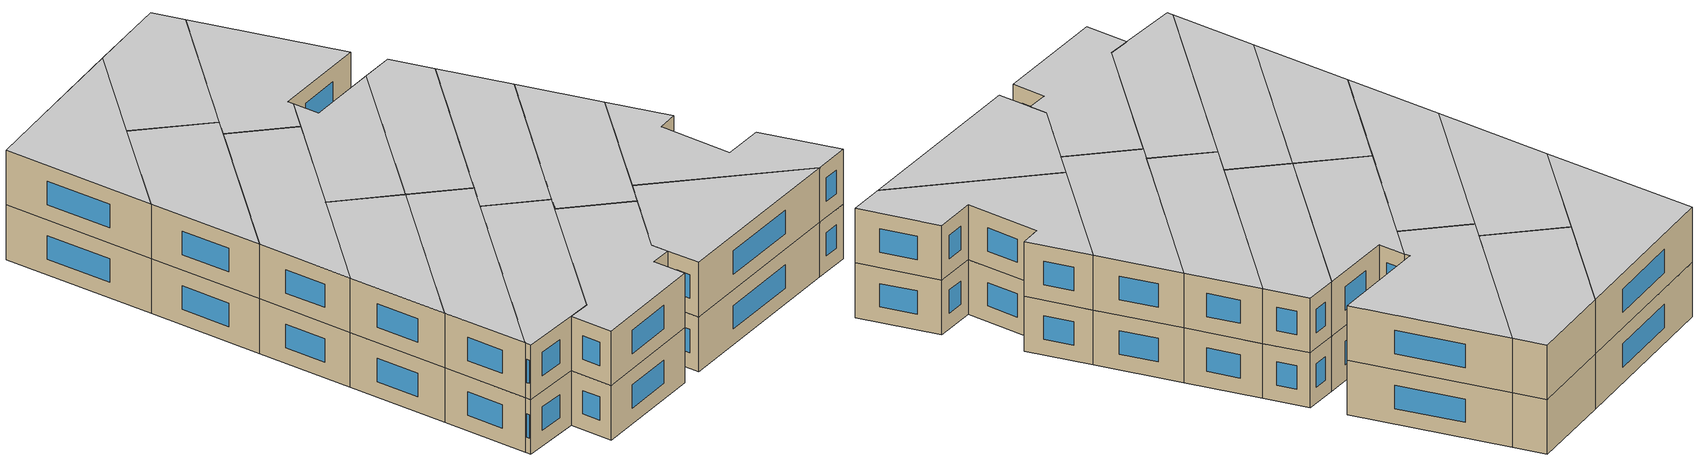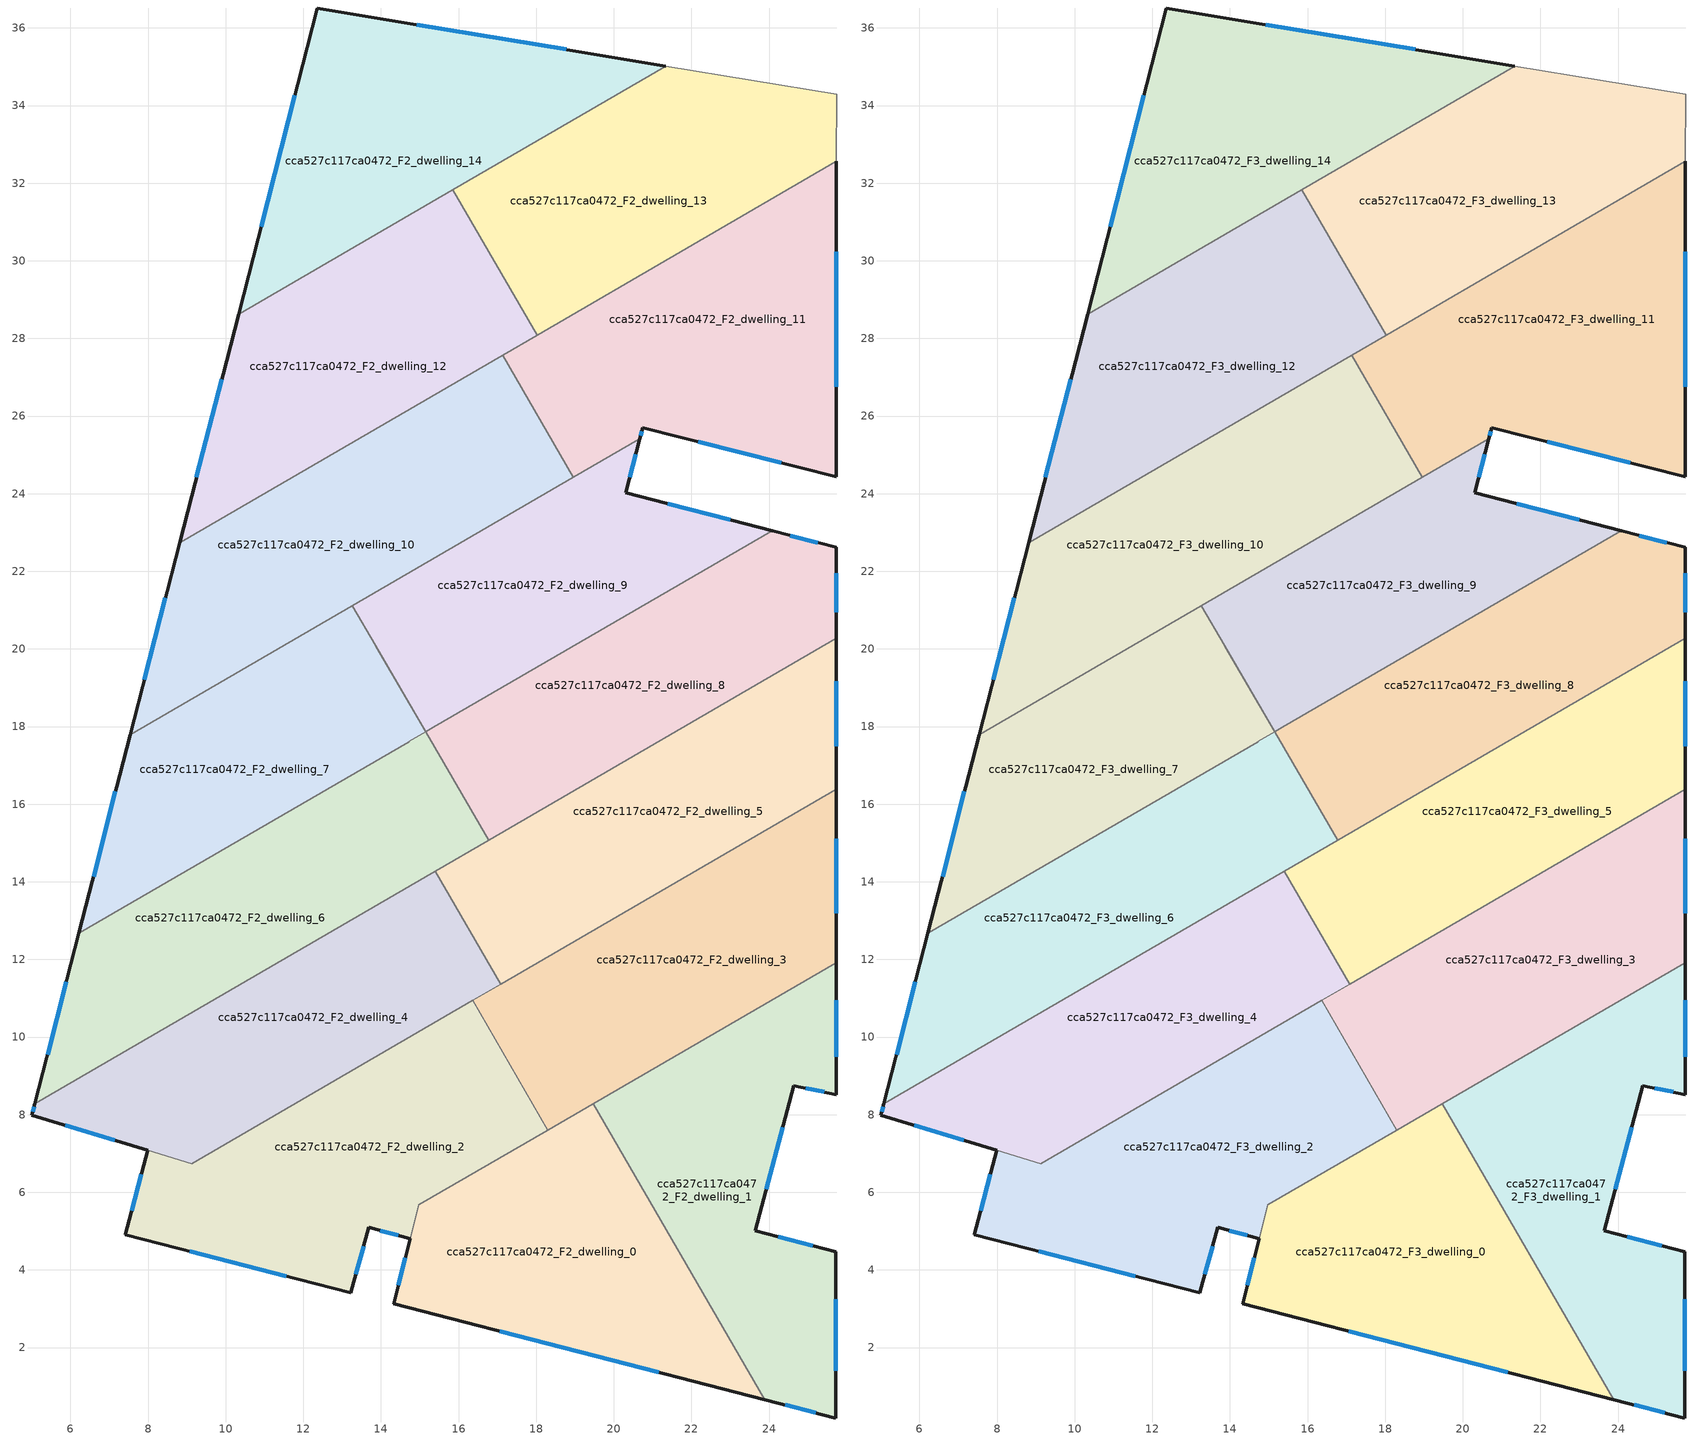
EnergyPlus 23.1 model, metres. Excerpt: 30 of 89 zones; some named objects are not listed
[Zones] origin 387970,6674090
cca527c117ca0472_F2_dwelling_0
 floor to cca527c117ca0472_F1_dwelling_0 (EU_floor_Construction): 19.47,8.28 23.89,0.66 14.33,3.12 14.98,5.68 z6
 wall outside (EU_wall_Construction): 14.75,4.8 14.33,3.12 23.89,0.66 z6:9
 wall to cca527c117ca0472_F2_dwelling_1 (EU_wall_Construction): 23.89,0.66 19.47,8.28 z6:9
 wall to cca527c117ca0472_F2_dwelling_2 (EU_wall_Construction): 18.3,7.61 14.98,5.68 14.76,4.8 z6:9
 wall to cca527c117ca0472_F2_dwelling_3 (EU_wall_Construction): 19.47,8.28 18.3,7.61 z6:9
 window (EU_Window_Construction): 17.06,2.42 21.16,1.36 / 14.63,4.32 14.45,3.6 z6.86:8.14
cca527c117ca0472_F2_dwelling_1
 floor to cca527c117ca0472_F1_dwelling_1 (EU_floor_Construction): 25.73,11.92 25.72,8.52 24.64,8.75 23.65,5 25.72,4.46 25.72,0.18 23.89,0.66 19.47,8.28 z6
 wall outside (EU_wall_Construction): 23.89,0.66 25.72,0.18 25.72,4.46 23.65,5 24.64,8.75 25.72,8.52 25.73,11.92 z6:9
 wall to cca527c117ca0472_F2_dwelling_3 (EU_wall_Construction): 25.73,11.92 19.47,8.28 z6:9
 window (EU_Window_Construction): 25.13,4.62 24.24,4.85 / 25.72,1.41 25.72,3.24 / 24.42,0.52 25.2,0.32 / 25.73,9.49 25.73,10.95 / 24.95,8.68 25.42,8.59 / 23.93,6.07 24.36,7.68 z6.86:8.14
cca527c117ca0472_F2_dwelling_10
 floor to cca527c117ca0472_F1_dwelling_10 (EU_floor_Construction): 17.13,27.57 18.96,24.42 7.54,17.79 8.81,22.73 z6
 wall outside (EU_wall_Construction): 8.81,22.73 7.54,17.79 z6:9
 wall to cca527c117ca0472_F2_dwelling_11 (EU_wall_Construction): 18.96,24.42 17.13,27.57 z6:9
 wall to cca527c117ca0472_F2_dwelling_7 (EU_wall_Construction): 7.54,17.79 13.26,21.11 z6:9
 wall to cca527c117ca0472_F2_dwelling_12 (EU_wall_Construction): 17.13,27.57 8.81,22.73 z6:9
 wall to cca527c117ca0472_F2_dwelling_9 (EU_wall_Construction): 13.26,21.11 18.96,24.42 z6:9
 window (EU_Window_Construction): 8.45,21.32 7.9,19.2 z6.86:8.14
cca527c117ca0472_F2_dwelling_11
 floor to cca527c117ca0472_F1_dwelling_11 (EU_floor_Construction): 25.74,32.56 25.73,24.43 20.74,25.7 20.67,25.42 18.96,24.42 17.13,27.57 z6
 wall outside (EU_wall_Construction): 20.67,25.42 20.74,25.7 25.73,24.43 25.74,32.56 z6:9
 wall to cca527c117ca0472_F2_dwelling_9 (EU_wall_Construction): 18.96,24.42 20.67,25.42 z6:9
 wall to cca527c117ca0472_F2_dwelling_13 (EU_wall_Construction): 25.74,32.56 18.02,28.08 z6:9
 wall to cca527c117ca0472_F2_dwelling_12 (EU_wall_Construction): 18.02,28.08 17.13,27.57 z6:9
 window (EU_Window_Construction): 22.17,25.33 24.31,24.79 / 20.69,25.5 20.72,25.62 / 25.73,26.76 25.74,30.24 z6.86:8.14
cca527c117ca0472_F2_dwelling_12
 floor to cca527c117ca0472_F1_dwelling_12 (EU_floor_Construction): 15.84,31.83 18.02,28.08 8.81,22.73 10.33,28.63 z6
 wall outside (EU_wall_Construction): 10.33,28.63 8.81,22.73 z6:9
 wall to cca527c117ca0472_F2_dwelling_13 (EU_wall_Construction): 18.02,28.08 15.84,31.83 z6:9
 wall to cca527c117ca0472_F2_dwelling_14 (EU_wall_Construction): 15.84,31.83 10.33,28.63 z6:9
 window (EU_Window_Construction): 9.9,26.94 9.25,24.42 z6.86:8.14
cca527c117ca0472_F2_dwelling_13
 floor to cca527c117ca0472_F1_dwelling_13 (EU_floor_Construction): 25.74,34.29 25.74,32.56 18.02,28.08 15.84,31.83 21.34,35.02 z6
 wall adiabatic (EU_wall_Construction): 25.74,32.56 25.74,34.29 21.34,35.02 z6:9
 wall to cca527c117ca0472_F2_dwelling_14 (EU_wall_Construction): 21.34,35.02 15.84,31.83 z6:9
cca527c117ca0472_F2_dwelling_14
 floor to cca527c117ca0472_F1_dwelling_14 (EU_floor_Construction): 21.34,35.02 10.33,28.63 12.36,36.51 z6
 wall outside (EU_wall_Construction): 21.34,35.02 12.36,36.51 10.33,28.63 z6:9
 window (EU_Window_Construction): 11.78,34.26 10.91,30.88 / 18.77,35.45 14.93,36.09 z6.86:8.14
cca527c117ca0472_F2_dwelling_2
 floor to cca527c117ca0472_F1_dwelling_2 (EU_floor_Construction): 16.36,10.94 18.3,7.61 14.98,5.68 14.76,4.8 13.68,5.1 13.23,3.41 7.42,4.91 7.99,7.08 9.12,6.74 z6
 wall outside (EU_wall_Construction): 7.99,7.08 7.42,4.91 13.23,3.41 13.68,5.1 14.76,4.8 z6:9
 wall to cca527c117ca0472_F2_dwelling_3 (EU_wall_Construction): 18.3,7.61 16.36,10.94 z6:9
 wall to cca527c117ca0472_F2_dwelling_4 (EU_wall_Construction): 16.36,10.94 9.12,6.74 7.99,7.08 z6:9
 window (EU_Window_Construction): 13.99,5.01 14.45,4.89 / 13.36,3.89 13.55,4.62 / 9.08,4.48 11.57,3.83 / 7.83,6.46 7.58,5.53 z6.86:8.14
cca527c117ca0472_F2_dwelling_3
 floor to cca527c117ca0472_F1_dwelling_3 (EU_floor_Construction): 25.73,16.38 25.73,11.92 18.3,7.61 16.36,10.94 z6
 wall outside (EU_wall_Construction): 25.73,11.92 25.73,16.38 z6:9
 wall to cca527c117ca0472_F2_dwelling_5 (EU_wall_Construction): 25.73,16.38 17.08,11.36 z6:9
 wall to cca527c117ca0472_F2_dwelling_4 (EU_wall_Construction): 17.08,11.36 16.36,10.94 z6:9
 window (EU_Window_Construction): 25.73,13.19 25.73,15.11 z6.86:8.14
cca527c117ca0472_F2_dwelling_4
 floor to cca527c117ca0472_F1_dwelling_4 (EU_floor_Construction): 15.39,14.27 17.08,11.36 9.12,6.74 5.01,7.98 5.09,8.29 z6
 wall outside (EU_wall_Construction): 5.09,8.29 5.01,7.98 7.99,7.08 z6:9
 wall to cca527c117ca0472_F2_dwelling_5 (EU_wall_Construction): 17.08,11.36 15.39,14.27 z6:9
 wall to cca527c117ca0472_F2_dwelling_6 (EU_wall_Construction): 15.39,14.27 5.09,8.29 z6:9
 window (EU_Window_Construction): 5.06,8.2 5.03,8.07 / 5.86,7.73 7.14,7.34 z6.86:8.14
cca527c117ca0472_F2_dwelling_5
 floor to cca527c117ca0472_F1_dwelling_5 (EU_floor_Construction): 25.73,20.27 25.73,16.38 17.08,11.36 15.39,14.27 z6
 wall outside (EU_wall_Construction): 25.73,16.38 25.73,20.27 z6:9
 wall to cca527c117ca0472_F2_dwelling_8 (EU_wall_Construction): 25.73,20.27 16.77,15.07 z6:9
 wall to cca527c117ca0472_F2_dwelling_6 (EU_wall_Construction): 16.77,15.07 15.39,14.27 z6:9
 window (EU_Window_Construction): 25.73,17.5 25.73,19.16 z6.86:8.14
cca527c117ca0472_F2_dwelling_6
 floor to cca527c117ca0472_F1_dwelling_6 (EU_floor_Construction): 15.15,17.86 16.77,15.07 5.09,8.29 6.22,12.67 z6
 wall outside (EU_wall_Construction): 6.22,12.67 5.09,8.29 z6:9
 wall to cca527c117ca0472_F2_dwelling_7 (EU_wall_Construction): 14.72,17.61 6.22,12.67 / 15.15,17.86 14.73,17.62 z6:9
 wall to cca527c117ca0472_F2_dwelling_8 (EU_wall_Construction): 16.77,15.07 15.15,17.86 z6:9
 window (EU_Window_Construction): 5.89,11.42 5.41,9.54 z6.86:8.14
cca527c117ca0472_F2_dwelling_7
 floor to cca527c117ca0472_F1_dwelling_7 (EU_floor_Construction): 13.26,21.11 15.15,17.87 6.22,12.67 7.54,17.79 z6
 wall outside (EU_wall_Construction): 7.54,17.79 6.22,12.67 z6:9
 wall to cca527c117ca0472_F2_dwelling_9 (EU_wall_Construction): 15.15,17.87 13.86,20.08 13.26,21.11 z6:9
 window (EU_Window_Construction): 7.16,16.33 6.59,14.14 z6.86:8.14
cca527c117ca0472_F2_dwelling_8
 floor to cca527c117ca0472_F1_dwelling_8 (EU_floor_Construction): 25.73,22.61 25.73,20.27 16.77,15.07 13.87,20.08 15.15,17.87 15.35,17.98 24.08,23.04 z6
 wall outside (EU_wall_Construction): 25.73,20.27 25.73,22.61 24.08,23.04 z6:9
 wall to cca527c117ca0472_F2_dwelling_9 (EU_wall_Construction): 24.08,23.04 15.35,17.98 15.15,17.87 z6:9
 wall adiabatic (EU_wall_Construction): 15.15,17.87 13.87,20.08 / 15.15,17.87 13.87,20.07 z6:9
 window (EU_Window_Construction): 25.26,22.74 24.55,22.92 / 25.73,20.94 25.73,21.95 z6.86:8.14
cca527c117ca0472_F2_dwelling_9
 floor to cca527c117ca0472_F1_dwelling_9 (EU_floor_Construction): 24.08,23.04 15.15,17.87 13.86,20.08 13.26,21.11 20.67,25.42 20.31,24.02 z6
 wall outside (EU_wall_Construction): 24.08,23.04 20.31,24.02 20.67,25.42 z6:9
 window (EU_Window_Construction): 20.42,24.42 20.57,25.02 / 23,23.32 21.39,23.74 z6.86:8.14
cca527c117ca0472_F3_dwelling_0
 floor to cca527c117ca0472_F2_dwelling_0 (EU_floor_Construction): 19.47,8.28 23.89,0.66 14.33,3.12 14.98,5.68 z9
 wall outside (EU_wall_Construction): 14.75,4.8 14.33,3.12 23.89,0.66 z9:12
 wall to cca527c117ca0472_F3_dwelling_1 (EU_wall_Construction): 23.89,0.66 19.47,8.28 z9:12
 wall to cca527c117ca0472_F3_dwelling_2 (EU_wall_Construction): 18.3,7.61 14.98,5.68 14.76,4.8 z9:12
 wall to cca527c117ca0472_F3_dwelling_3 (EU_wall_Construction): 19.47,8.28 18.3,7.61 z9:12
 window (EU_Window_Construction): 17.06,2.42 21.16,1.36 / 14.63,4.32 14.45,3.6 z9.86:11.14
 ceiling to cca527c117ca0472_F4_dwelling_0 (EU_floor_Construction): 23.89,0.66 19.47,8.28 14.98,5.68 14.33,3.12 z12
cca527c117ca0472_F3_dwelling_1
 floor to cca527c117ca0472_F2_dwelling_1 (EU_floor_Construction): 25.73,11.92 25.72,8.52 24.64,8.75 23.65,5 25.72,4.46 25.72,0.18 23.89,0.66 19.47,8.28 z9
 wall outside (EU_wall_Construction): 23.89,0.66 25.72,0.18 25.72,4.46 23.65,5 24.64,8.75 25.72,8.52 25.73,11.92 z9:12
 wall to cca527c117ca0472_F3_dwelling_3 (EU_wall_Construction): 25.73,11.92 19.47,8.28 z9:12
 window (EU_Window_Construction): 25.13,4.62 24.24,4.85 / 25.72,1.41 25.72,3.24 / 24.42,0.52 25.2,0.32 / 25.73,9.49 25.73,10.95 / 24.95,8.68 25.42,8.59 / 23.93,6.07 24.36,7.68 z9.86:11.14
 ceiling to cca527c117ca0472_F4_dwelling_1 (EU_floor_Construction): 25.72,0.18 25.72,4.46 23.65,5 24.64,8.75 25.72,8.52 25.73,11.92 19.47,8.28 23.89,0.66 z12
cca527c117ca0472_F3_dwelling_10
 floor to cca527c117ca0472_F2_dwelling_10 (EU_floor_Construction): 17.13,27.57 18.96,24.42 7.54,17.79 8.81,22.73 z9
 wall outside (EU_wall_Construction): 8.81,22.73 7.54,17.79 z9:12
 wall to cca527c117ca0472_F3_dwelling_11 (EU_wall_Construction): 18.96,24.42 17.13,27.57 z9:12
 wall to cca527c117ca0472_F3_dwelling_7 (EU_wall_Construction): 7.54,17.79 13.26,21.11 z9:12
 wall to cca527c117ca0472_F3_dwelling_12 (EU_wall_Construction): 17.13,27.57 8.81,22.73 z9:12
 wall to cca527c117ca0472_F3_dwelling_9 (EU_wall_Construction): 13.26,21.11 18.96,24.42 z9:12
 window (EU_Window_Construction): 8.45,21.32 7.9,19.2 z9.86:11.14
 ceiling to cca527c117ca0472_F4_dwelling_10 (EU_floor_Construction): 18.96,24.42 17.13,27.57 8.81,22.73 7.54,17.79 z12
cca527c117ca0472_F3_dwelling_11
 floor to cca527c117ca0472_F2_dwelling_11 (EU_floor_Construction): 25.74,32.56 25.73,24.43 20.74,25.7 20.67,25.42 18.96,24.42 17.13,27.57 z9
 wall outside (EU_wall_Construction): 20.67,25.42 20.74,25.7 25.73,24.43 25.74,32.56 z9:12
 wall to cca527c117ca0472_F3_dwelling_9 (EU_wall_Construction): 18.96,24.42 20.67,25.42 z9:12
 wall to cca527c117ca0472_F3_dwelling_13 (EU_wall_Construction): 25.74,32.56 18.02,28.08 z9:12
 wall to cca527c117ca0472_F3_dwelling_12 (EU_wall_Construction): 18.02,28.08 17.13,27.57 z9:12
 window (EU_Window_Construction): 22.17,25.33 24.31,24.79 / 20.69,25.5 20.72,25.62 / 25.73,26.76 25.74,30.24 z9.86:11.14
 ceiling to cca527c117ca0472_F4_dwelling_11 (EU_floor_Construction): 25.73,24.43 25.74,32.56 17.13,27.57 18.96,24.42 20.67,25.42 20.74,25.7 z12
cca527c117ca0472_F3_dwelling_12
 floor to cca527c117ca0472_F2_dwelling_12 (EU_floor_Construction): 15.84,31.83 18.02,28.08 8.81,22.73 10.33,28.63 z9
 wall outside (EU_wall_Construction): 10.33,28.63 8.81,22.73 z9:12
 wall to cca527c117ca0472_F3_dwelling_13 (EU_wall_Construction): 18.02,28.08 15.84,31.83 z9:12
 wall to cca527c117ca0472_F3_dwelling_14 (EU_wall_Construction): 15.84,31.83 10.33,28.63 z9:12
 window (EU_Window_Construction): 9.9,26.94 9.25,24.42 z9.86:11.14
 ceiling to cca527c117ca0472_F4_dwelling_12 (EU_floor_Construction): 18.02,28.08 15.84,31.83 10.33,28.63 8.81,22.73 z12
cca527c117ca0472_F3_dwelling_13
 floor to cca527c117ca0472_F2_dwelling_13 (EU_floor_Construction): 25.74,34.29 25.74,32.56 18.02,28.08 15.84,31.83 21.34,35.02 z9
 wall adiabatic (EU_wall_Construction): 25.74,32.56 25.74,34.29 21.34,35.02 z9:12
 wall to cca527c117ca0472_F3_dwelling_14 (EU_wall_Construction): 21.34,35.02 15.84,31.83 z9:12
 ceiling to cca527c117ca0472_F4_dwelling_13 (EU_floor_Construction): 25.74,32.56 25.74,34.29 21.34,35.02 15.84,31.83 18.02,28.08 z12
cca527c117ca0472_F3_dwelling_14
 floor to cca527c117ca0472_F2_dwelling_14 (EU_floor_Construction): 21.34,35.02 10.33,28.63 12.36,36.51 z9
 wall outside (EU_wall_Construction): 21.34,35.02 12.36,36.51 10.33,28.63 z9:12
 window (EU_Window_Construction): 11.78,34.26 10.91,30.88 / 18.77,35.45 14.93,36.09 z9.86:11.14
 ceiling to cca527c117ca0472_F4_dwelling_14 (EU_floor_Construction): 21.34,35.02 12.36,36.51 10.33,28.63 z12
cca527c117ca0472_F3_dwelling_2
 floor to cca527c117ca0472_F2_dwelling_2 (EU_floor_Construction): 16.36,10.94 18.3,7.61 14.98,5.68 14.76,4.8 13.68,5.1 13.23,3.41 7.42,4.91 7.99,7.08 9.12,6.74 z9
 wall outside (EU_wall_Construction): 7.99,7.08 7.42,4.91 13.23,3.41 13.68,5.1 14.76,4.8 z9:12
 wall to cca527c117ca0472_F3_dwelling_3 (EU_wall_Construction): 18.3,7.61 16.36,10.94 z9:12
 wall to cca527c117ca0472_F3_dwelling_4 (EU_wall_Construction): 16.36,10.94 9.12,6.74 7.99,7.08 z9:12
 window (EU_Window_Construction): 13.99,5.01 14.45,4.89 / 13.36,3.89 13.55,4.62 / 9.08,4.48 11.57,3.83 / 7.83,6.46 7.58,5.53 z9.86:11.14
 ceiling to cca527c117ca0472_F4_dwelling_2 (EU_floor_Construction): 14.76,4.8 14.98,5.68 18.3,7.61 16.36,10.94 9.12,6.74 7.99,7.08 7.42,4.91 13.23,3.41 13.68,5.1 z12
cca527c117ca0472_F3_dwelling_3
 floor to cca527c117ca0472_F2_dwelling_3 (EU_floor_Construction): 25.73,16.38 25.73,11.92 18.3,7.61 16.36,10.94 z9
 wall outside (EU_wall_Construction): 25.73,11.92 25.73,16.38 z9:12
 wall to cca527c117ca0472_F3_dwelling_5 (EU_wall_Construction): 25.73,16.38 17.08,11.36 z9:12
 wall to cca527c117ca0472_F3_dwelling_4 (EU_wall_Construction): 17.08,11.36 16.36,10.94 z9:12
 window (EU_Window_Construction): 25.73,13.19 25.73,15.11 z9.86:11.14
 ceiling to cca527c117ca0472_F4_dwelling_3 (EU_floor_Construction): 25.73,11.92 25.73,16.38 16.36,10.94 18.3,7.61 z12
cca527c117ca0472_F3_dwelling_4
 floor to cca527c117ca0472_F2_dwelling_4 (EU_floor_Construction): 15.39,14.27 17.08,11.36 9.12,6.74 5.01,7.98 5.09,8.29 z9
 wall outside (EU_wall_Construction): 5.09,8.29 5.01,7.98 7.99,7.08 z9:12
 wall to cca527c117ca0472_F3_dwelling_5 (EU_wall_Construction): 17.08,11.36 15.39,14.27 z9:12
 wall to cca527c117ca0472_F3_dwelling_6 (EU_wall_Construction): 15.39,14.27 5.09,8.29 z9:12
 window (EU_Window_Construction): 5.06,8.2 5.03,8.07 / 5.86,7.73 7.14,7.34 z9.86:11.14
 ceiling to cca527c117ca0472_F4_dwelling_4 (EU_floor_Construction): 17.08,11.36 15.39,14.27 5.09,8.29 5.01,7.98 9.12,6.74 z12
cca527c117ca0472_F3_dwelling_5
 floor to cca527c117ca0472_F2_dwelling_5 (EU_floor_Construction): 25.73,20.27 25.73,16.38 17.08,11.36 15.39,14.27 z9
 wall outside (EU_wall_Construction): 25.73,16.38 25.73,20.27 z9:12
 wall to cca527c117ca0472_F3_dwelling_8 (EU_wall_Construction): 25.73,20.27 16.77,15.07 z9:12
 wall to cca527c117ca0472_F3_dwelling_6 (EU_wall_Construction): 16.77,15.07 15.39,14.27 z9:12
 window (EU_Window_Construction): 25.73,17.5 25.73,19.16 z9.86:11.14
 ceiling to cca527c117ca0472_F4_dwelling_5 (EU_floor_Construction): 25.73,16.38 25.73,20.27 15.39,14.27 17.08,11.36 z12
cca527c117ca0472_F3_dwelling_6
 floor to cca527c117ca0472_F2_dwelling_6 (EU_floor_Construction): 15.15,17.86 16.77,15.07 5.09,8.29 6.22,12.67 z9
 wall outside (EU_wall_Construction): 6.22,12.67 5.09,8.29 z9:12
 wall to cca527c117ca0472_F3_dwelling_7 (EU_wall_Construction): 14.72,17.61 6.22,12.67 / 15.15,17.86 14.73,17.62 z9:12
 wall to cca527c117ca0472_F3_dwelling_8 (EU_wall_Construction): 16.77,15.07 15.15,17.86 z9:12
 window (EU_Window_Construction): 5.89,11.42 5.41,9.54 z9.86:11.14
 ceiling to cca527c117ca0472_F4_dwelling_6 (EU_floor_Construction): 16.77,15.07 15.15,17.86 6.22,12.67 5.09,8.29 z12
cca527c117ca0472_F3_dwelling_7
 floor to cca527c117ca0472_F2_dwelling_7 (EU_floor_Construction): 13.26,21.11 15.15,17.87 6.22,12.67 7.54,17.79 z9
 wall outside (EU_wall_Construction): 7.54,17.79 6.22,12.67 z9:12
 wall to cca527c117ca0472_F3_dwelling_9 (EU_wall_Construction): 15.15,17.87 13.86,20.08 13.26,21.11 z9:12
 window (EU_Window_Construction): 7.16,16.33 6.59,14.14 z9.86:11.14
 ceiling to cca527c117ca0472_F4_dwelling_7 (EU_floor_Construction): 15.15,17.87 13.26,21.11 7.54,17.79 6.22,12.67 z12
cca527c117ca0472_F3_dwelling_8
 floor to cca527c117ca0472_F2_dwelling_8 (EU_floor_Construction): 25.73,22.61 25.73,20.27 16.77,15.07 13.87,20.08 15.15,17.87 15.35,17.98 24.08,23.04 z9
 wall outside (EU_wall_Construction): 25.73,20.27 25.73,22.61 24.08,23.04 z9:12
 wall to cca527c117ca0472_F3_dwelling_9 (EU_wall_Construction): 24.08,23.04 15.35,17.98 15.15,17.87 z9:12
 wall adiabatic (EU_wall_Construction): 15.15,17.87 13.87,20.08 / 15.15,17.87 13.87,20.07 z9:12
 window (EU_Window_Construction): 25.26,22.74 24.55,22.92 / 25.73,20.94 25.73,21.95 z9.86:11.14
 ceiling to cca527c117ca0472_F4_dwelling_8 (EU_floor_Construction): 25.73,20.27 25.73,22.61 24.08,23.04 15.35,17.98 15.15,17.87 13.87,20.07 16.77,15.07 z12
cca527c117ca0472_F3_dwelling_9
 floor to cca527c117ca0472_F2_dwelling_9 (EU_floor_Construction): 24.08,23.04 15.15,17.87 13.86,20.08 13.26,21.11 20.67,25.42 20.31,24.02 z9
 wall outside (EU_wall_Construction): 24.08,23.04 20.31,24.02 20.67,25.42 z9:12
 window (EU_Window_Construction): 20.42,24.42 20.57,25.02 / 23,23.32 21.39,23.74 z9.86:11.14
 ceiling to cca527c117ca0472_F4_dwelling_9 (EU_floor_Construction): 24.08,23.04 20.31,24.02 20.67,25.42 13.26,21.11 13.86,20.08 15.15,17.87 z12
[Building]
EU S2 Campaign: North Axis=0; Terrain=City; Solar Distribution=FullExterior
[Site:Location]
Helsinki-Vantaa.AP: Latitude=60.317; Longitude=24.963; Time Zone=2; Elevation=54.6
[SizingPeriod:WeatherFileDays]
AnnualSizingPeriod: Begin Month=1; Begin Day of Month=1; End Month=12; End Day of Month=31; Day of Week for Start Day=Monday; Use Weather File Daylight Saving Period=No; Use Weather File Rain and Snow Indicators=No
[MATERIAL]
EU_InternalMass_Material: Roughness=MediumRough; Thickness=0.1; Conductivity=1; Density=1800; Specific Heat=900; Thermal Absorptance=0.9; Solar Absorptance=0.7; Visible Absorptance=0.7
[MATERIAL:NOMASS] Roughness=MediumRough; Thermal Absorptance=0.9; Solar Absorptance=0.7; Visible Absorptance=0.7
Name | Thermal Resistance
EU_wall_NoMass | 5.91765
EU_floor_NoMass | 6.2875
[WINDOWMATERIAL:SIMPLEGLAZINGSYSTEM]
EU_Window_SimpleGlazing: UFactor=0.994035; Solar Heat Gain Coefficient=0.7; Visible Transmittance=0.7
[CONSTRUCTION]
EU_wall_Construction: EU_wall_NoMass
EU_floor_Construction: EU_floor_NoMass
EU_Window_Construction: EU_Window_SimpleGlazing
EU_InternalMass_Construction: EU_InternalMass_Material
[ZONE] Type=1; Multiplier=1; Ceiling Height=autocalculate; Floor Area=autocalculate; Part of Total Floor Area=Yes
Name | Volume
cca527c117ca0472_F2_dwelling_0; cca527c117ca0472_F3_dwelling_0 | 107.714
cca527c117ca0472_F2_dwelling_1; cca527c117ca0472_F3_dwelling_1 | 108.924
cca527c117ca0472_F2_dwelling_10; cca527c117ca0472_F3_dwelling_10 | 124.542
cca527c117ca0472_F2_dwelling_11; cca527c117ca0472_F3_dwelling_11 | 124.555
cca527c117ca0472_F2_dwelling_12; cca527c117ca0472_F3_dwelling_12 | 110.693
cca527c117ca0472_F2_dwelling_13; cca527c117ca0472_F3_dwelling_13 | 110.689
cca527c117ca0472_F2_dwelling_14; cca527c117ca0472_F3_dwelling_14 | 110.713
cca527c117ca0472_F2_dwelling_2; cca527c117ca0472_F3_dwelling_2 | 115.865
cca527c117ca0472_F2_dwelling_3; cca527c117ca0472_F3_dwelling_3 | 112.482
cca527c117ca0472_F2_dwelling_4; cca527c117ca0472_F3_dwelling_4 | 108.541
cca527c117ca0472_F2_dwelling_5; cca527c117ca0472_F3_dwelling_5 | 110.701
cca527c117ca0472_F2_dwelling_6; cca527c117ca0472_F3_dwelling_6 | 115.427
cca527c117ca0472_F2_dwelling_7; cca527c117ca0472_F3_dwelling_7 | 95.521
cca527c117ca0472_F2_dwelling_8; cca527c117ca0472_F3_dwelling_8 | 106.02
cca527c117ca0472_F2_dwelling_9; cca527c117ca0472_F3_dwelling_9 | 98.0398
[INTERNALMASS] Construction=EU_InternalMass_Construction
Name | Zone or ZoneList | Surface Area
cca527c117ca0472_F2_dwelling_0_EU_InternalMass | cca527c117ca0472_F2_dwelling_0 | 35.9023
cca527c117ca0472_F2_dwelling_1_EU_InternalMass | cca527c117ca0472_F2_dwelling_1 | 36.3087
cca527c117ca0472_F2_dwelling_2_EU_InternalMass | cca527c117ca0472_F2_dwelling_2 | 38.6215
cca527c117ca0472_F2_dwelling_3_EU_InternalMass | cca527c117ca0472_F2_dwelling_3 | 37.4937
cca527c117ca0472_F2_dwelling_4_EU_InternalMass | cca527c117ca0472_F2_dwelling_4 | 36.1774
cca527c117ca0472_F2_dwelling_5_EU_InternalMass | cca527c117ca0472_F2_dwelling_5 | 36.9003
cca527c117ca0472_F2_dwelling_6_EU_InternalMass | cca527c117ca0472_F2_dwelling_6 | 38.4815
cca527c117ca0472_F2_dwelling_7_EU_InternalMass | cca527c117ca0472_F2_dwelling_7 | 31.8681
cca527c117ca0472_F2_dwelling_8_EU_InternalMass | cca527c117ca0472_F2_dwelling_8 | 35.3376
cca527c117ca0472_F2_dwelling_9_EU_InternalMass | cca527c117ca0472_F2_dwelling_9 | 32.6957
cca527c117ca0472_F2_dwelling_10_EU_InternalMass | cca527c117ca0472_F2_dwelling_10 | 41.5144
cca527c117ca0472_F2_dwelling_11_EU_InternalMass | cca527c117ca0472_F2_dwelling_11 | 41.5191
cca527c117ca0472_F2_dwelling_12_EU_InternalMass | cca527c117ca0472_F2_dwelling_12 | 36.8973
cca527c117ca0472_F2_dwelling_13_EU_InternalMass | cca527c117ca0472_F2_dwelling_13 | 36.8964
cca527c117ca0472_F2_dwelling_14_EU_InternalMass | cca527c117ca0472_F2_dwelling_14 | 36.9041
cca527c117ca0472_F3_dwelling_0_EU_InternalMass | cca527c117ca0472_F3_dwelling_0 | 35.9023
cca527c117ca0472_F3_dwelling_1_EU_InternalMass | cca527c117ca0472_F3_dwelling_1 | 36.3087
cca527c117ca0472_F3_dwelling_2_EU_InternalMass | cca527c117ca0472_F3_dwelling_2 | 38.6215
cca527c117ca0472_F3_dwelling_3_EU_InternalMass | cca527c117ca0472_F3_dwelling_3 | 37.4937
cca527c117ca0472_F3_dwelling_4_EU_InternalMass | cca527c117ca0472_F3_dwelling_4 | 36.1774
cca527c117ca0472_F3_dwelling_5_EU_InternalMass | cca527c117ca0472_F3_dwelling_5 | 36.9003
cca527c117ca0472_F3_dwelling_6_EU_InternalMass | cca527c117ca0472_F3_dwelling_6 | 38.4815
cca527c117ca0472_F3_dwelling_7_EU_InternalMass | cca527c117ca0472_F3_dwelling_7 | 31.8681
cca527c117ca0472_F3_dwelling_8_EU_InternalMass | cca527c117ca0472_F3_dwelling_8 | 35.3376
cca527c117ca0472_F3_dwelling_9_EU_InternalMass | cca527c117ca0472_F3_dwelling_9 | 32.6957
cca527c117ca0472_F3_dwelling_10_EU_InternalMass | cca527c117ca0472_F3_dwelling_10 | 41.5144
cca527c117ca0472_F3_dwelling_11_EU_InternalMass | cca527c117ca0472_F3_dwelling_11 | 41.5191
cca527c117ca0472_F3_dwelling_12_EU_InternalMass | cca527c117ca0472_F3_dwelling_12 | 36.8973
cca527c117ca0472_F3_dwelling_13_EU_InternalMass | cca527c117ca0472_F3_dwelling_13 | 36.8964
cca527c117ca0472_F3_dwelling_14_EU_InternalMass | cca527c117ca0472_F3_dwelling_14 | 36.9041
[OTHEREQUIPMENT] Fuel Type=Electricity; Design Level Calculation Method=Watts/Area; Power per Zone Floor Area=1; Fraction Latent=0; Fraction Radiant=0; Fraction Lost=0; Carbon Dioxide Generation Rate=0; EndUse Subcategory=EU_Step8_InternalGains
Name | Zone or ZoneList or Space or SpaceList | Schedule
EU_Step8_InternalGain_cca527c117ca0472_F2_dwelling_0_f000 | cca527c117ca0472_F2_dwelling_0 | EU_Step8_GainSchedule_cca527c117ca0472_F2_dwelling_0_f000
EU_Step8_InternalGain_cca527c117ca0472_F2_dwelling_1_f000 | cca527c117ca0472_F2_dwelling_1 | EU_Step8_GainSchedule_cca527c117ca0472_F2_dwelling_1_f000
EU_Step8_InternalGain_cca527c117ca0472_F2_dwelling_2_f000 | cca527c117ca0472_F2_dwelling_2 | EU_Step8_GainSchedule_cca527c117ca0472_F2_dwelling_2_f000
EU_Step8_InternalGain_cca527c117ca0472_F2_dwelling_3_f000 | cca527c117ca0472_F2_dwelling_3 | EU_Step8_GainSchedule_cca527c117ca0472_F2_dwelling_3_f000
EU_Step8_InternalGain_cca527c117ca0472_F2_dwelling_4_f000 | cca527c117ca0472_F2_dwelling_4 | EU_Step8_GainSchedule_cca527c117ca0472_F2_dwelling_4_f000
EU_Step8_InternalGain_cca527c117ca0472_F2_dwelling_5_f000 | cca527c117ca0472_F2_dwelling_5 | EU_Step8_GainSchedule_cca527c117ca0472_F2_dwelling_5_f000
EU_Step8_InternalGain_cca527c117ca0472_F2_dwelling_6_f000 | cca527c117ca0472_F2_dwelling_6 | EU_Step8_GainSchedule_cca527c117ca0472_F2_dwelling_6_f000
EU_Step8_InternalGain_cca527c117ca0472_F2_dwelling_7_f000 | cca527c117ca0472_F2_dwelling_7 | EU_Step8_GainSchedule_cca527c117ca0472_F2_dwelling_7_f000
EU_Step8_InternalGain_cca527c117ca0472_F2_dwelling_8_f000 | cca527c117ca0472_F2_dwelling_8 | EU_Step8_GainSchedule_cca527c117ca0472_F2_dwelling_8_f000
EU_Step8_InternalGain_cca527c117ca0472_F2_dwelling_9_f000 | cca527c117ca0472_F2_dwelling_9 | EU_Step8_GainSchedule_cca527c117ca0472_F2_dwelling_9_f000
EU_Step8_InternalGain_cca527c117ca0472_F2_dwelling_10_f000 | cca527c117ca0472_F2_dwelling_10 | EU_Step8_GainSchedule_cca527c117ca0472_F2_dwelling_10_f000
EU_Step8_InternalGain_cca527c117ca0472_F2_dwelling_11_f000 | cca527c117ca0472_F2_dwelling_11 | EU_Step8_GainSchedule_cca527c117ca0472_F2_dwelling_11_f000
EU_Step8_InternalGain_cca527c117ca0472_F2_dwelling_12_f000 | cca527c117ca0472_F2_dwelling_12 | EU_Step8_GainSchedule_cca527c117ca0472_F2_dwelling_12_f000
EU_Step8_InternalGain_cca527c117ca0472_F2_dwelling_13_f000 | cca527c117ca0472_F2_dwelling_13 | EU_Step8_GainSchedule_cca527c117ca0472_F2_dwelling_13_f000
EU_Step8_InternalGain_cca527c117ca0472_F2_dwelling_14_f000 | cca527c117ca0472_F2_dwelling_14 | EU_Step8_GainSchedule_cca527c117ca0472_F2_dwelling_14_f000
EU_Step8_InternalGain_cca527c117ca0472_F3_dwelling_0_f000 | cca527c117ca0472_F3_dwelling_0 | EU_Step8_GainSchedule_cca527c117ca0472_F3_dwelling_0_f000
EU_Step8_InternalGain_cca527c117ca0472_F3_dwelling_1_f000 | cca527c117ca0472_F3_dwelling_1 | EU_Step8_GainSchedule_cca527c117ca0472_F3_dwelling_1_f000
EU_Step8_InternalGain_cca527c117ca0472_F3_dwelling_2_f000 | cca527c117ca0472_F3_dwelling_2 | EU_Step8_GainSchedule_cca527c117ca0472_F3_dwelling_2_f000
EU_Step8_InternalGain_cca527c117ca0472_F3_dwelling_3_f000 | cca527c117ca0472_F3_dwelling_3 | EU_Step8_GainSchedule_cca527c117ca0472_F3_dwelling_3_f000
EU_Step8_InternalGain_cca527c117ca0472_F3_dwelling_4_f000 | cca527c117ca0472_F3_dwelling_4 | EU_Step8_GainSchedule_cca527c117ca0472_F3_dwelling_4_f000
EU_Step8_InternalGain_cca527c117ca0472_F3_dwelling_5_f000 | cca527c117ca0472_F3_dwelling_5 | EU_Step8_GainSchedule_cca527c117ca0472_F3_dwelling_5_f000
EU_Step8_InternalGain_cca527c117ca0472_F3_dwelling_6_f000 | cca527c117ca0472_F3_dwelling_6 | EU_Step8_GainSchedule_cca527c117ca0472_F3_dwelling_6_f000
EU_Step8_InternalGain_cca527c117ca0472_F3_dwelling_7_f000 | cca527c117ca0472_F3_dwelling_7 | EU_Step8_GainSchedule_cca527c117ca0472_F3_dwelling_7_f000
EU_Step8_InternalGain_cca527c117ca0472_F3_dwelling_8_f000 | cca527c117ca0472_F3_dwelling_8 | EU_Step8_GainSchedule_cca527c117ca0472_F3_dwelling_8_f000
EU_Step8_InternalGain_cca527c117ca0472_F3_dwelling_9_f000 | cca527c117ca0472_F3_dwelling_9 | EU_Step8_GainSchedule_cca527c117ca0472_F3_dwelling_9_f000
EU_Step8_InternalGain_cca527c117ca0472_F3_dwelling_10_f000 | cca527c117ca0472_F3_dwelling_10 | EU_Step8_GainSchedule_cca527c117ca0472_F3_dwelling_10_f000
EU_Step8_InternalGain_cca527c117ca0472_F3_dwelling_11_f000 | cca527c117ca0472_F3_dwelling_11 | EU_Step8_GainSchedule_cca527c117ca0472_F3_dwelling_11_f000
EU_Step8_InternalGain_cca527c117ca0472_F3_dwelling_12_f000 | cca527c117ca0472_F3_dwelling_12 | EU_Step8_GainSchedule_cca527c117ca0472_F3_dwelling_12_f000
EU_Step8_InternalGain_cca527c117ca0472_F3_dwelling_13_f000 | cca527c117ca0472_F3_dwelling_13 | EU_Step8_GainSchedule_cca527c117ca0472_F3_dwelling_13_f000
EU_Step8_InternalGain_cca527c117ca0472_F3_dwelling_14_f000 | cca527c117ca0472_F3_dwelling_14 | EU_Step8_GainSchedule_cca527c117ca0472_F3_dwelling_14_f000
[ZONEVENTILATION:DESIGNFLOWRATE] Schedule=EU_AlwaysOn; Design Flow Rate Calculation Method=AirChanges/Hour; Air Changes per Hour=0.596421; Ventilation Type=Natural; Fan Pressure Rise=0; Fan Total Efficiency=1; Constant Term Coefficient=1; Temperature Term Coefficient=0; Velocity Term Coefficient=0; Velocity Squared Term Coefficient=0; Minimum Indoor Temperature=-100; Maximum Indoor Temperature=100; Delta Temperature=-100; Minimum Outdoor Temperature=-100; Maximum Outdoor Temperature=100; Maximum Wind Speed=40
Name | Zone or ZoneList or Space or SpaceList
EU_ConstantAir_cca527c117ca0472_F2_dwelling_0 | cca527c117ca0472_F2_dwelling_0
EU_ConstantAir_cca527c117ca0472_F2_dwelling_1 | cca527c117ca0472_F2_dwelling_1
EU_ConstantAir_cca527c117ca0472_F2_dwelling_2 | cca527c117ca0472_F2_dwelling_2
EU_ConstantAir_cca527c117ca0472_F2_dwelling_3 | cca527c117ca0472_F2_dwelling_3
EU_ConstantAir_cca527c117ca0472_F2_dwelling_4 | cca527c117ca0472_F2_dwelling_4
EU_ConstantAir_cca527c117ca0472_F2_dwelling_5 | cca527c117ca0472_F2_dwelling_5
EU_ConstantAir_cca527c117ca0472_F2_dwelling_6 | cca527c117ca0472_F2_dwelling_6
EU_ConstantAir_cca527c117ca0472_F2_dwelling_7 | cca527c117ca0472_F2_dwelling_7
EU_ConstantAir_cca527c117ca0472_F2_dwelling_8 | cca527c117ca0472_F2_dwelling_8
EU_ConstantAir_cca527c117ca0472_F2_dwelling_9 | cca527c117ca0472_F2_dwelling_9
EU_ConstantAir_cca527c117ca0472_F2_dwelling_10 | cca527c117ca0472_F2_dwelling_10
EU_ConstantAir_cca527c117ca0472_F2_dwelling_11 | cca527c117ca0472_F2_dwelling_11
EU_ConstantAir_cca527c117ca0472_F2_dwelling_12 | cca527c117ca0472_F2_dwelling_12
EU_ConstantAir_cca527c117ca0472_F2_dwelling_13 | cca527c117ca0472_F2_dwelling_13
EU_ConstantAir_cca527c117ca0472_F2_dwelling_14 | cca527c117ca0472_F2_dwelling_14
EU_ConstantAir_cca527c117ca0472_F3_dwelling_0 | cca527c117ca0472_F3_dwelling_0
EU_ConstantAir_cca527c117ca0472_F3_dwelling_1 | cca527c117ca0472_F3_dwelling_1
EU_ConstantAir_cca527c117ca0472_F3_dwelling_2 | cca527c117ca0472_F3_dwelling_2
EU_ConstantAir_cca527c117ca0472_F3_dwelling_3 | cca527c117ca0472_F3_dwelling_3
EU_ConstantAir_cca527c117ca0472_F3_dwelling_4 | cca527c117ca0472_F3_dwelling_4
EU_ConstantAir_cca527c117ca0472_F3_dwelling_5 | cca527c117ca0472_F3_dwelling_5
EU_ConstantAir_cca527c117ca0472_F3_dwelling_6 | cca527c117ca0472_F3_dwelling_6
EU_ConstantAir_cca527c117ca0472_F3_dwelling_7 | cca527c117ca0472_F3_dwelling_7
EU_ConstantAir_cca527c117ca0472_F3_dwelling_8 | cca527c117ca0472_F3_dwelling_8
EU_ConstantAir_cca527c117ca0472_F3_dwelling_9 | cca527c117ca0472_F3_dwelling_9
EU_ConstantAir_cca527c117ca0472_F3_dwelling_10 | cca527c117ca0472_F3_dwelling_10
EU_ConstantAir_cca527c117ca0472_F3_dwelling_11 | cca527c117ca0472_F3_dwelling_11
EU_ConstantAir_cca527c117ca0472_F3_dwelling_12 | cca527c117ca0472_F3_dwelling_12
EU_ConstantAir_cca527c117ca0472_F3_dwelling_13 | cca527c117ca0472_F3_dwelling_13
EU_ConstantAir_cca527c117ca0472_F3_dwelling_14 | cca527c117ca0472_F3_dwelling_14
[HVACTEMPLATE:THERMOSTAT] Constant Heating Setpoint=20; Constant Cooling Setpoint=50
EU_HeatOnly_cca527c117ca0472_F5_dwelling_4; EU_HeatOnly_cca527c117ca0472_F5_dwelling_5; EU_HeatOnly_cca527c117ca0472_F5_dwelling_6; EU_HeatOnly_cca527c117ca0472_F5_dwelling_7; EU_HeatOnly_cca527c117ca0472_F5_dwelling_8; EU_HeatOnly_cca527c117ca0472_F5_dwelling_9; EU_HeatOnly_cca527c117ca0472_F5_dwelling_10; EU_HeatOnly_cca527c117ca0472_F5_dwelling_11; EU_HeatOnly_cca527c117ca0472_F5_dwelling_12; EU_HeatOnly_cca527c117ca0472_F5_dwelling_13
[HVACTEMPLATE:ZONE:IDEALLOADSAIRSYSTEM] System Availability Schedule=EU_AlwaysOn; Maximum Heating Supply Air Temperature=50; Minimum Cooling Supply Air Temperature=13; Maximum Heating Supply Air Humidity Ratio=0.0156; Minimum Cooling Supply Air Humidity Ratio=0.0077; Heating Limit=NoLimit; Cooling Limit=NoLimit; Heating Availability Schedule=EU_AlwaysOn; Cooling Availability Schedule=EU_CoolingOff; Dehumidification Control Type=ConstantSensibleHeatRatio; Cooling Sensible Heat Ratio=0.7; Dehumidification Setpoint=60; Humidification Control Type=None; Humidification Setpoint=30; Outdoor Air Method=None; Outdoor Air Flow Rate per Person=0.00944; Outdoor Air Flow Rate per Zone Floor Area=0; Outdoor Air Flow Rate per Zone=0; Demand Controlled Ventilation Type=None; Outdoor Air Economizer Type=NoEconomizer; Heat Recovery Type=None; Sensible Heat Recovery Effectiveness=0.7; Latent Heat Recovery Effectiveness=0.65
Name | Template Thermostat
cca527c117ca0472_F2_dwelling_0 | EU_HeatOnly_cca527c117ca0472_F2_dwelling_0
cca527c117ca0472_F2_dwelling_1 | EU_HeatOnly_cca527c117ca0472_F2_dwelling_1
cca527c117ca0472_F2_dwelling_2 | EU_HeatOnly_cca527c117ca0472_F2_dwelling_2
cca527c117ca0472_F2_dwelling_3 | EU_HeatOnly_cca527c117ca0472_F2_dwelling_3
cca527c117ca0472_F2_dwelling_4 | EU_HeatOnly_cca527c117ca0472_F2_dwelling_4
cca527c117ca0472_F2_dwelling_5 | EU_HeatOnly_cca527c117ca0472_F2_dwelling_5
cca527c117ca0472_F2_dwelling_6 | EU_HeatOnly_cca527c117ca0472_F2_dwelling_6
cca527c117ca0472_F2_dwelling_7 | EU_HeatOnly_cca527c117ca0472_F2_dwelling_7
cca527c117ca0472_F2_dwelling_8 | EU_HeatOnly_cca527c117ca0472_F2_dwelling_8
cca527c117ca0472_F2_dwelling_9 | EU_HeatOnly_cca527c117ca0472_F2_dwelling_9
cca527c117ca0472_F2_dwelling_10 | EU_HeatOnly_cca527c117ca0472_F2_dwelling_10
cca527c117ca0472_F2_dwelling_11 | EU_HeatOnly_cca527c117ca0472_F2_dwelling_11
cca527c117ca0472_F2_dwelling_12 | EU_HeatOnly_cca527c117ca0472_F2_dwelling_12
cca527c117ca0472_F2_dwelling_13 | EU_HeatOnly_cca527c117ca0472_F2_dwelling_13
cca527c117ca0472_F2_dwelling_14 | EU_HeatOnly_cca527c117ca0472_F2_dwelling_14
cca527c117ca0472_F3_dwelling_0 | EU_HeatOnly_cca527c117ca0472_F3_dwelling_0
cca527c117ca0472_F3_dwelling_1 | EU_HeatOnly_cca527c117ca0472_F3_dwelling_1
cca527c117ca0472_F3_dwelling_2 | EU_HeatOnly_cca527c117ca0472_F3_dwelling_2
cca527c117ca0472_F3_dwelling_3 | EU_HeatOnly_cca527c117ca0472_F3_dwelling_3
cca527c117ca0472_F3_dwelling_4 | EU_HeatOnly_cca527c117ca0472_F3_dwelling_4
cca527c117ca0472_F3_dwelling_5 | EU_HeatOnly_cca527c117ca0472_F3_dwelling_5
cca527c117ca0472_F3_dwelling_6 | EU_HeatOnly_cca527c117ca0472_F3_dwelling_6
cca527c117ca0472_F3_dwelling_7 | EU_HeatOnly_cca527c117ca0472_F3_dwelling_7
cca527c117ca0472_F3_dwelling_8 | EU_HeatOnly_cca527c117ca0472_F3_dwelling_8
cca527c117ca0472_F3_dwelling_9 | EU_HeatOnly_cca527c117ca0472_F3_dwelling_9
cca527c117ca0472_F3_dwelling_10 | EU_HeatOnly_cca527c117ca0472_F3_dwelling_10
cca527c117ca0472_F3_dwelling_11 | EU_HeatOnly_cca527c117ca0472_F3_dwelling_11
cca527c117ca0472_F3_dwelling_12 | EU_HeatOnly_cca527c117ca0472_F3_dwelling_12
cca527c117ca0472_F3_dwelling_13 | EU_HeatOnly_cca527c117ca0472_F3_dwelling_13
cca527c117ca0472_F3_dwelling_14 | EU_HeatOnly_cca527c117ca0472_F3_dwelling_14
[SIZING:ZONE] Zone Cooling Design Supply Air Temperature Input Method=SupplyAirTemperature; Zone Cooling Design Supply Air Temperature=13; Zone Heating Design Supply Air Temperature Input Method=SupplyAirTemperature; Zone Heating Design Supply Air Temperature=50; Zone Cooling Design Supply Air Humidity Ratio=0.008; Zone Heating Design Supply Air Humidity Ratio=0.008; Cooling Design Air Flow Method=DesignDay; Cooling Design Air Flow Rate=0; Cooling Minimum Air Flow per Zone Floor Area=0.000762; Cooling Minimum Air Flow=0; Cooling Minimum Air Flow Fraction=0.2; Heating Design Air Flow Method=DesignDay; Heating Design Air Flow Rate=0; Heating Maximum Air Flow per Zone Floor Area=0.002032; Heating Maximum Air Flow=0.141576; Heating Maximum Air Flow Fraction=0.3; Account for Dedicated Outdoor Air System=No; Dedicated Outdoor Air System Control Strategy=NeutralSupplyAir; Dedicated Outdoor Air Low Setpoint Temperature for Design=autosize; Dedicated Outdoor Air High Setpoint Temperature for Design=autosize; Zone Load Sizing Method=Sensible Load Only No Latent Load; Zone Latent Cooling Design Supply Air Humidity Ratio Input Method=HumidityRatioDifference; Zone Cooling Design Supply Air Humidity Ratio Difference=0.005; Zone Latent Heating Design Supply Air Humidity Ratio Input Method=HumidityRatioDifference; Zone Humidification Design Supply Air Humidity Ratio Difference=0.005
cca527c117ca0472_F2_dwelling_0; cca527c117ca0472_F2_dwelling_1; cca527c117ca0472_F2_dwelling_2; cca527c117ca0472_F2_dwelling_3; cca527c117ca0472_F2_dwelling_4; cca527c117ca0472_F2_dwelling_5; cca527c117ca0472_F2_dwelling_6; cca527c117ca0472_F2_dwelling_7; cca527c117ca0472_F2_dwelling_8; cca527c117ca0472_F2_dwelling_9; cca527c117ca0472_F2_dwelling_10; cca527c117ca0472_F2_dwelling_11; cca527c117ca0472_F2_dwelling_12; cca527c117ca0472_F2_dwelling_13; cca527c117ca0472_F2_dwelling_14; cca527c117ca0472_F3_dwelling_0; cca527c117ca0472_F3_dwelling_1; cca527c117ca0472_F3_dwelling_2; cca527c117ca0472_F3_dwelling_3; cca527c117ca0472_F3_dwelling_4; cca527c117ca0472_F3_dwelling_5; cca527c117ca0472_F3_dwelling_6; cca527c117ca0472_F3_dwelling_7; cca527c117ca0472_F3_dwelling_8; cca527c117ca0472_F3_dwelling_9; cca527c117ca0472_F3_dwelling_10; cca527c117ca0472_F3_dwelling_11; cca527c117ca0472_F3_dwelling_12; cca527c117ca0472_F3_dwelling_13; cca527c117ca0472_F3_dwelling_14
[SCHEDULE:CONSTANT]
Name | Hourly Value
EU_AlwaysOn | 1
EU_CoolingOff | 0
[SCHEDULE:FILE] Column Number=1; Rows to Skip at Top=0; Number of Hours of Data=8760; Column Separator=Comma; Interpolate to Timestep=No; Minutes per Item=60; Adjust Schedule for Daylight Savings=Yes
Name | File
EU_Step8_GainSchedule_cca527c117ca0472_F2_dwelling_0_f000 | ../../schedules/cca527c117ca0472/cca527c117ca0472_F2_dwelling_0_f000_gain.csv
EU_Step8_GainSchedule_cca527c117ca0472_F2_dwelling_1_f000 | ../../schedules/cca527c117ca0472/cca527c117ca0472_F2_dwelling_1_f000_gain.csv
EU_Step8_GainSchedule_cca527c117ca0472_F2_dwelling_2_f000 | ../../schedules/cca527c117ca0472/cca527c117ca0472_F2_dwelling_2_f000_gain.csv
EU_Step8_GainSchedule_cca527c117ca0472_F2_dwelling_3_f000 | ../../schedules/cca527c117ca0472/cca527c117ca0472_F2_dwelling_3_f000_gain.csv
EU_Step8_GainSchedule_cca527c117ca0472_F2_dwelling_4_f000 | ../../schedules/cca527c117ca0472/cca527c117ca0472_F2_dwelling_4_f000_gain.csv
EU_Step8_GainSchedule_cca527c117ca0472_F2_dwelling_5_f000 | ../../schedules/cca527c117ca0472/cca527c117ca0472_F2_dwelling_5_f000_gain.csv
EU_Step8_GainSchedule_cca527c117ca0472_F2_dwelling_6_f000 | ../../schedules/cca527c117ca0472/cca527c117ca0472_F2_dwelling_6_f000_gain.csv
EU_Step8_GainSchedule_cca527c117ca0472_F2_dwelling_7_f000 | ../../schedules/cca527c117ca0472/cca527c117ca0472_F2_dwelling_7_f000_gain.csv
EU_Step8_GainSchedule_cca527c117ca0472_F2_dwelling_8_f000 | ../../schedules/cca527c117ca0472/cca527c117ca0472_F2_dwelling_8_f000_gain.csv
EU_Step8_GainSchedule_cca527c117ca0472_F2_dwelling_9_f000 | ../../schedules/cca527c117ca0472/cca527c117ca0472_F2_dwelling_9_f000_gain.csv
EU_Step8_GainSchedule_cca527c117ca0472_F2_dwelling_10_f000 | ../../schedules/cca527c117ca0472/cca527c117ca0472_F2_dwelling_10_f000_gain.csv
EU_Step8_GainSchedule_cca527c117ca0472_F2_dwelling_11_f000 | ../../schedules/cca527c117ca0472/cca527c117ca0472_F2_dwelling_11_f000_gain.csv
EU_Step8_GainSchedule_cca527c117ca0472_F2_dwelling_12_f000 | ../../schedules/cca527c117ca0472/cca527c117ca0472_F2_dwelling_12_f000_gain.csv
EU_Step8_GainSchedule_cca527c117ca0472_F2_dwelling_13_f000 | ../../schedules/cca527c117ca0472/cca527c117ca0472_F2_dwelling_13_f000_gain.csv
EU_Step8_GainSchedule_cca527c117ca0472_F2_dwelling_14_f000 | ../../schedules/cca527c117ca0472/cca527c117ca0472_F2_dwelling_14_f000_gain.csv
EU_Step8_GainSchedule_cca527c117ca0472_F3_dwelling_0_f000 | ../../schedules/cca527c117ca0472/cca527c117ca0472_F3_dwelling_0_f000_gain.csv
EU_Step8_GainSchedule_cca527c117ca0472_F3_dwelling_1_f000 | ../../schedules/cca527c117ca0472/cca527c117ca0472_F3_dwelling_1_f000_gain.csv
EU_Step8_GainSchedule_cca527c117ca0472_F3_dwelling_2_f000 | ../../schedules/cca527c117ca0472/cca527c117ca0472_F3_dwelling_2_f000_gain.csv
EU_Step8_GainSchedule_cca527c117ca0472_F3_dwelling_3_f000 | ../../schedules/cca527c117ca0472/cca527c117ca0472_F3_dwelling_3_f000_gain.csv
EU_Step8_GainSchedule_cca527c117ca0472_F3_dwelling_4_f000 | ../../schedules/cca527c117ca0472/cca527c117ca0472_F3_dwelling_4_f000_gain.csv
EU_Step8_GainSchedule_cca527c117ca0472_F3_dwelling_5_f000 | ../../schedules/cca527c117ca0472/cca527c117ca0472_F3_dwelling_5_f000_gain.csv
EU_Step8_GainSchedule_cca527c117ca0472_F3_dwelling_6_f000 | ../../schedules/cca527c117ca0472/cca527c117ca0472_F3_dwelling_6_f000_gain.csv
EU_Step8_GainSchedule_cca527c117ca0472_F3_dwelling_7_f000 | ../../schedules/cca527c117ca0472/cca527c117ca0472_F3_dwelling_7_f000_gain.csv
EU_Step8_GainSchedule_cca527c117ca0472_F3_dwelling_8_f000 | ../../schedules/cca527c117ca0472/cca527c117ca0472_F3_dwelling_8_f000_gain.csv
EU_Step8_GainSchedule_cca527c117ca0472_F3_dwelling_9_f000 | ../../schedules/cca527c117ca0472/cca527c117ca0472_F3_dwelling_9_f000_gain.csv
EU_Step8_GainSchedule_cca527c117ca0472_F3_dwelling_10_f000 | ../../schedules/cca527c117ca0472/cca527c117ca0472_F3_dwelling_10_f000_gain.csv
EU_Step8_GainSchedule_cca527c117ca0472_F3_dwelling_11_f000 | ../../schedules/cca527c117ca0472/cca527c117ca0472_F3_dwelling_11_f000_gain.csv
EU_Step8_GainSchedule_cca527c117ca0472_F3_dwelling_12_f000 | ../../schedules/cca527c117ca0472/cca527c117ca0472_F3_dwelling_12_f000_gain.csv
EU_Step8_GainSchedule_cca527c117ca0472_F3_dwelling_13_f000 | ../../schedules/cca527c117ca0472/cca527c117ca0472_F3_dwelling_13_f000_gain.csv
EU_Step8_GainSchedule_cca527c117ca0472_F3_dwelling_14_f000 | ../../schedules/cca527c117ca0472/cca527c117ca0472_F3_dwelling_14_f000_gain.csv
